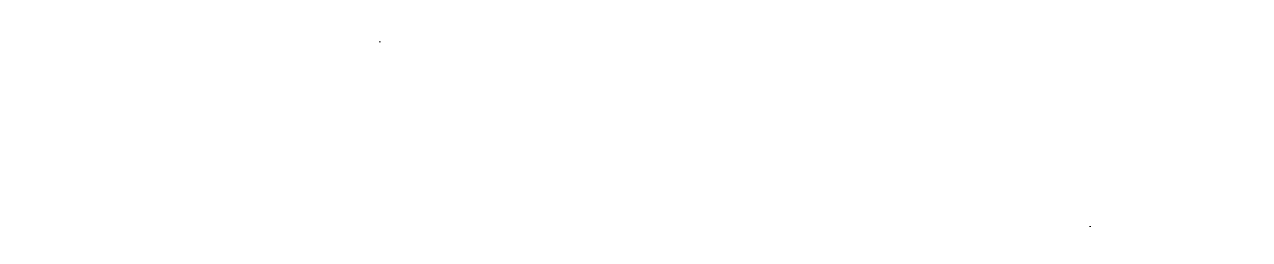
# Model space of a CAD drawing. Header units: millimetres. Extents: x 833941507 to 1669051331, y 817666127 to 1636299673.
# Drawn here: x 835320049.3 to 835320548.1, y 818046610.5 to 818046698 of the extents above; entities that cross this region are included whole.
import ezdxf

# ---------------------------------------------------------------- set-up
doc = ezdxf.new("R2010")
doc.units = ezdxf.units.MM
doc.header["$LTSCALE"] = 3
doc.layers.add('UAJ-22INWA-h', color=251, linetype='Continuous', lineweight=9)

# ---------------------------------------------------------------- blocks, each defined once
blk = doc.blocks.new('GBP-LTC-LB01')
at = {"layer": 'UAJ-22INWA-h'}
h = blk.add_hatch(dxfattribs=at)
h.set_pattern_fill('AR-CONC', color=256, scale=0.04, angle=0.0001)
h.set_pattern_definition([(53.9989911557, (41729456483.92, 40902415322.63), (365.7053489483, -6.389836511), [38.1, -419.1]), (358.9989911557, (41729456483.9, 40902415322.63), (-96.9634188842, 376.2676744872), [30.48, -335.28116834]), (104.4504358557, (41729456514.4, 40902415322.1), (268.7419301912, 369.8778223712), [32.3800176, -356.1804892]), (50.1831911557, (41729456476.83, 40902415424), (546.7020499277, -46.0704200208), [57.15, -628.65]), (100.6345487657, (41729456522.4, 40902415420.15), (439.1417861743, 526.7600322997), [48.57004628, -534.27121632]), (355.1831423257, (41729456476.83, 40902415424), (439.141786203, 526.760032277), [45.71993414, -502.91946384]), (24.9989911557, (41729456529.28, 40902415402.2), (316.7542315518, -182.8855773282), [38.1, -419.1]), (329.9989911557, (41729456529.28, 40902415402.2), (97.6129796173, 376.0990514464), [30.48, -335.28]), (75.4504361557, (41729456555.68, 40902415386.95), (414.367210362, 193.2134759678), [32.3800176, -356.1798752]), (41.4989911557, (41729456483.92, 40902415322.63), (-5.63138559505, 169.12913342118), [0, -331.216, 0, -340.36, 0, -336.55]), (11.4989911557, (41729456483.92, 40902415322.63), (119.3409824875, 209.19318673043), [0, -194.056, 0, -323.596, 0, -128.27]), (331.4989911557, (41729456370.91, 40902415314.73), (271.31997233104, 7.4822881557), [0, -127, 0, -396.24, 0, -525.78]), (321.4989911557, (41729456320.23, 40902415311.2), (291.9906246359, 71.3899042034), [0, -165.1, 0, -263.144, 0, -373.38])])
h.paths.add_polyline_path([(835320548.12, 818046697.95), (835320049.34, 818046663.08), (835320049.78, 818046656.69), (835320538.08, 818046610.47)])

msp = doc.modelspace()

# ---------------------------------------------------------------- block references
msp.add_blockref('GBP-LTC-LB01', (0, 0))

doc.saveas('drawing.dxf')
